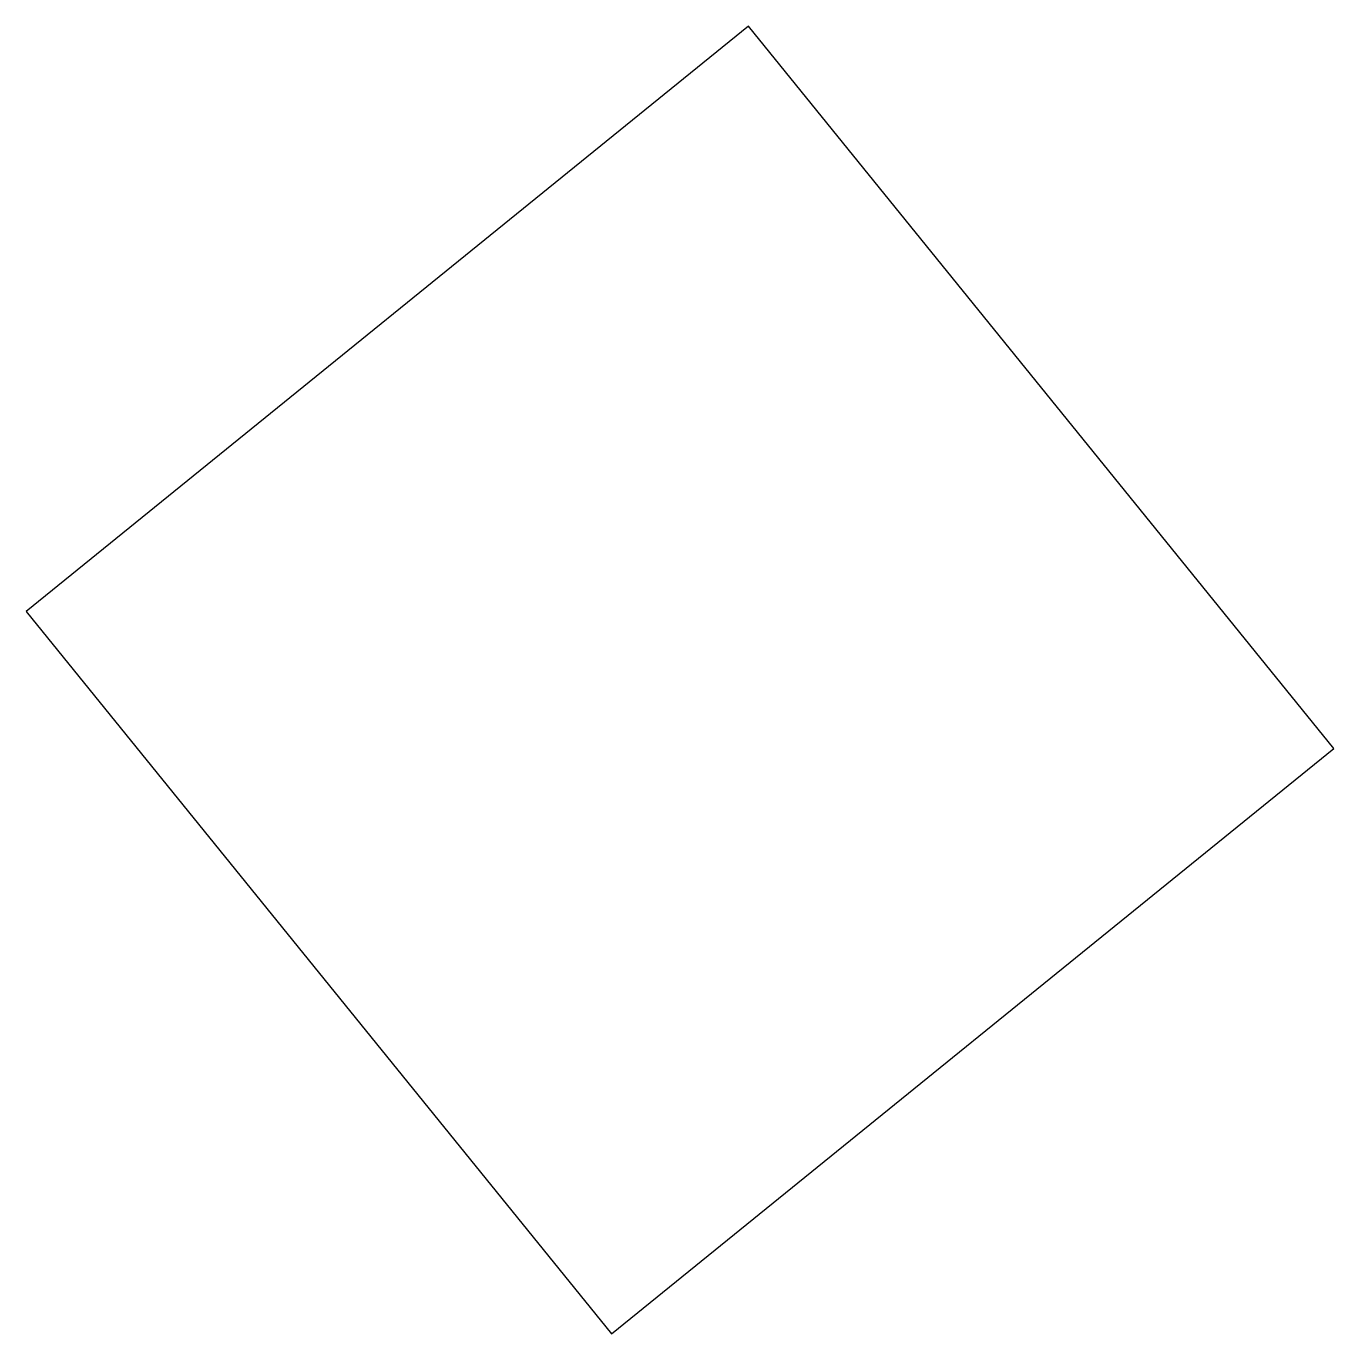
# Model space of a CAD drawing. Header units: metres. Extents: x 59 to 188, y 20 to 148.
import ezdxf

# ---------------------------------------------------------------- set-up
doc = ezdxf.new("R2010")
doc.units = ezdxf.units.M
doc.header["$LTSCALE"] = 0.7
doc.header["$MEASUREMENT"] = 0

msp = doc.modelspace()

# ---------------------------------------------------------------- linework, layer by layer
msp.add_lwpolyline([(187.93, 77.45), (130.35, 148.47), (59.32, 90.9), (116.9, 19.87)], close=True)

doc.saveas('drawing.dxf')
